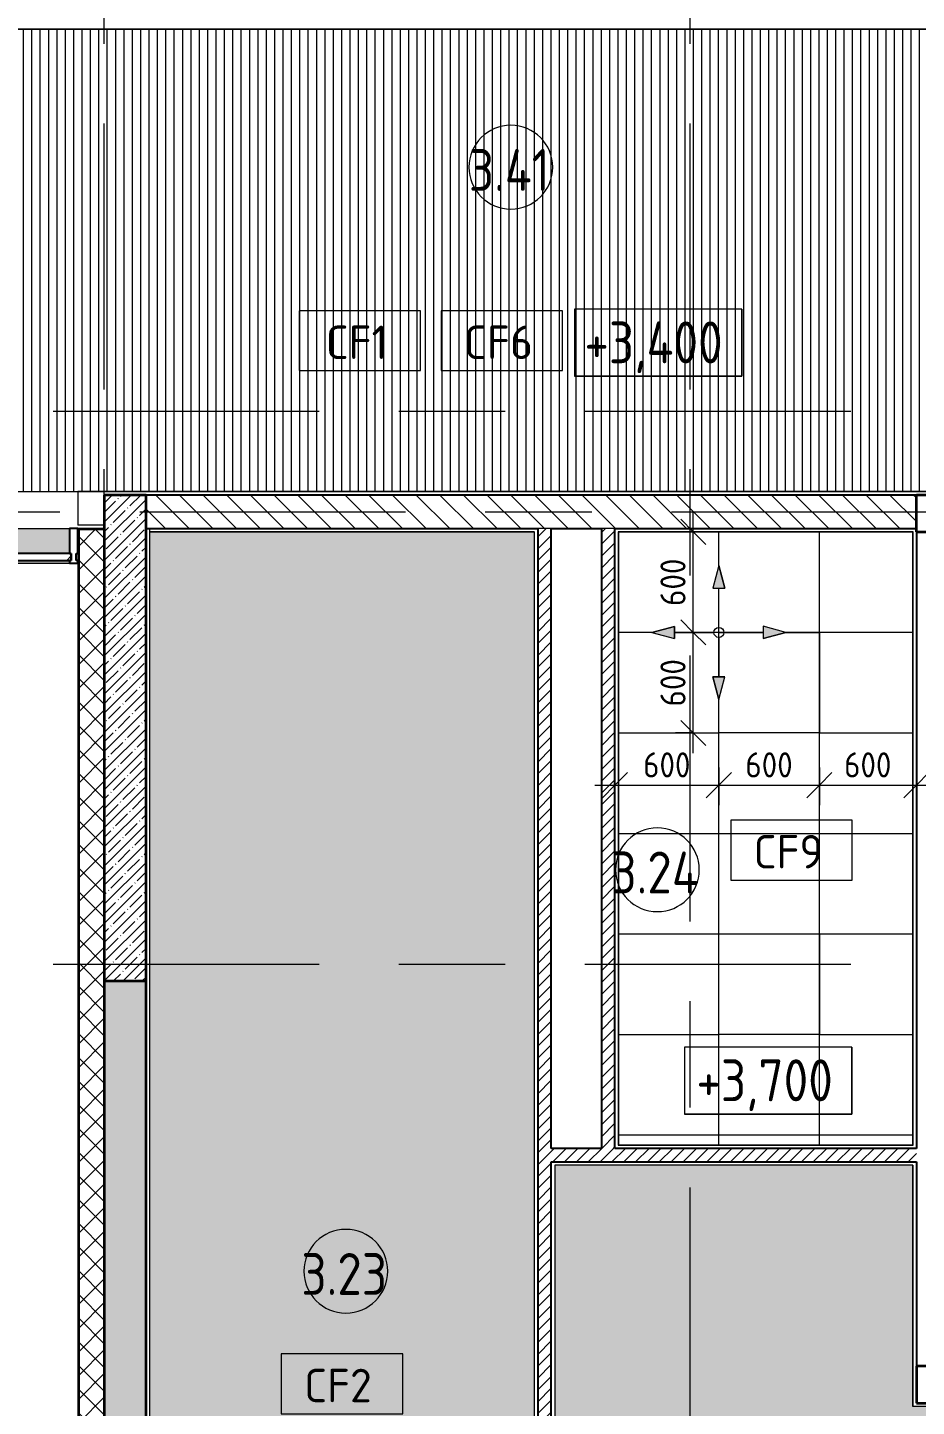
# Model space of a CAD drawing. Header units: millimetres. Extents: x 81469 to 281789, y -8553 to 29000.
# Drawn here: x 88903 to 94210, y 5160 to 13390 of the extents above; entities that cross this region are included whole.
import ezdxf

# ---------------------------------------------------------------- set-up
doc = ezdxf.new("R2010")
doc.units = ezdxf.units.MM
doc.linetypes.add('Осевая', pattern=[3175, 635, -476.25, 1587.5, -476.25])
for name, color, linetype, lineweight in [('A-ANNO-DIMS', 7, 'Continuous', 9), ('A-ANNO-DIMS-100', 7, 'Continuous', 9), ('A-AREA-IDEN', 7, 'Continuous', 9), ('A-CLNG', 7, 'Continuous', 9), ('A-CLNG-IDEN', 7, 'Continuous', 9), ('A-CLNG-PATT', 7, 'Continuous', 9), ('A-DETL-GENF', 7, 'Continuous', 9), ('A-GLAZ-CURT', 7, 'Continuous', 9), ('A-GLAZ-CURT-1', 7, 'Continuous', 25), ('A-GLAZ-CWMG', 7, 'Continuous', 9), ('A-GLAZ-CWMG-1', 7, 'Continuous', 25), ('A-WALL', 7, 'Continuous', 9), ('G-ANNO-DIMS', 7, 'Continuous', 9), ('I-WALL', 7, 'Continuous', 9), ('Оси-2', 7, 'Осевая', 9)]:
    doc.layers.add(name, color=color, linetype=linetype, lineweight=lineweight)
for name, color, linetype, lineweight, true_color in [('A-WALL-2', 7, 'Continuous', 25, 0x3c3c3c), ('A-WALL-3', 7, 'Continuous', 35, 0x3c3c3c), ('A-WALL-FNSH-1', 7, 'Continuous', 9, 0x3c3c3c), ('A-WALL-FNSH-2', 7, 'Continuous', 13, 0x3c3c3c)]:
    doc.layers.add(name, color=color, linetype=linetype, lineweight=lineweight, true_color=true_color)
doc.styles.add('GOST Common', font='GOST_Common.ttf', dxfattribs={"width": 0.9, "height": 250})
doc.styles.add('GOST Common_1', font='GOST_Common.ttf', dxfattribs={"height": 200})
doc.styles.add('ISOCPEUR_2', font='isocpeur.ttf', dxfattribs={"width": 0.9, "height": 150})
doc.dimstyles.new('ISO-1_5_окр_100', dxfattribs={"dimscale": 304.8, "dimtxt": 149.397176, "dimasz": 0.492126, "dimexe": 0.393701, "dimexo": 0, "dimgap": 0, "dimtad": 1, "dimdec": 0, "dimrnd": 100, "dimzin": 0, "dimdsep": 46, "dimtxsty": 'ISOCPEUR_2', "dimblk1": 'OBLIQUE', "dimblk2": 'OBLIQUE', "dimsah": 1, "dimcen": 0.09, "dimdle": 0.393701, "dimazin": 0, "dimtfac": 1, "dimtdec": 4, "dimtix": 1, "dimtmove": 0, "dimatfit": 3, "dimfxl": 1, "dimtvp": 1, "dimtolj": 1, "dimtzin": 0, "dimarcsym": 2})
pattern_1 = [(45, (0, 0), (-35.35534, 35.35534), [])]
pattern_2 = [(45, (0, 0), (-57.024626, 57.024626), []), (45, (57.025, 0), (-57.024626, 57.024626), [100.806, -20.161, 3.353, -16.808])]

# ---------------------------------------------------------------- blocks, each defined once
blk = doc.blocks.new('Системная панель - Стекло - 40мм-33184355-План потолков с обозначением видов отделки и геометрии 3 этажа в осях 23-33')
at = {"layer": 'A-GLAZ-CURT'}
h = blk.add_hatch(dxfattribs=at)
h.set_pattern_fill('FP_15', color=256, style=0, pattern_type=2)
h.set_pattern_definition([(45, (-88344.25, -10110), (-282.8427, 282.8427), [200, -600]), (45, (-88544.25, -10210), (-282.8427, 282.8427), [600, -200]), (45, (-88144.25, -10310), (-282.8427, 282.8427), [200, -600])])
h.paths.add_polyline_path([(919.2, 0), (919.2, 40), (-919.2, 40), (-919.2, 0), (559.3, 0)])
at = {"layer": 'A-GLAZ-CURT-1'}
for p, q in [((919.2, 40), (-919.2, 40)), ((-919.2, 40), (-919.2, 0)), ((-919.2, 0), (919.2, 0)), ((919.2, 0), (919.2, 40))]:
    blk.add_line(p, q, dxfattribs=at)
blk = doc.blocks.new('Прямоугольный импост - Импост структурный с накладкой - 190мм-33184357-План потолков с обозначением видов отделки и геометрии 3 этажа в осях 23-33')
at = {"layer": 'A-GLAZ-CWMG-1'}
for p, q in [((-50, 0), (-50, 17)), ((-50, 17), (0, 17)), ((-40, 0), (-50, 0)), ((-40, -40), (-40, 0)), ((0, 0), (-10, 0)), ((-10, 0), (-10, -40)), ((0, 17), (0, 0)), ((-50, -190), (-50, -40)), ((-50, -40), (-40, -40)), ((-10, -40), (0, -40)), ((0, -40), (0, -190)), ((0, -190), (-50, -190))]:
    blk.add_line(p, q, dxfattribs=at)
blk = doc.blocks.new('Прямоугольный импост - Импост структурный с накладкой - 190мм-23186052-План потолков с обозначением видов отделки и геометрии 3 этажа в осях 23-33')
at = {"layer": 'A-GLAZ-CWMG'}
for points in [[(88803.6, 10250), (89153.5, 10250), (89153.5, 10400), (88000, 10400), (88000, 10250)], [(88803.6, 10193), (89153.5, 10193), (89153.5, 10210), (88000, 10210), (88000, 10193)]]:
    blk.add_hatch(color=256, dxfattribs=at).paths.add_polyline_path(points)
for p, q in [((88000, 10400), (89153.5, 10400)), ((88000, 10193), (89153.5, 10193))]:
    blk.add_line(p, q, dxfattribs=at)
blk = doc.blocks.new('Начало раскладки_красным - Начало раскладки_красным-26102174-План потолков с обозначением видов отделки и геометрии 3 этажа в осях 23-33')
at = {"layer": 'A-DETL-GENF'}
for points in [[(-36.2, 264.8), (36.2, 264.8), (0, 400)], [(-264.8, -36.2), (-264.8, 36.2), (-400, 0)], [(264.8, -36.2), (400, 0), (264.8, 36.2)], [(0, -400), (36.2, -264.8), (-36.2, -264.8)]]:
    blk.add_hatch(color=256, dxfattribs=at).paths.add_polyline_path(points)
for p, q in [((0, 400), (-36.2, 264.8)), ((0, 400), (-36.2, 264.8)), ((36.2, 264.8), (0, 400)), ((0, 400), (36.2, 264.8)), ((-36.2, 264.8), (36.2, 264.8)), ((-36.2, 264.8), (36.2, 264.8)), ((0, 30), (0, 264.8)), ((-264.8, 36.2), (-400, 0)), ((-400, 0), (-264.8, 36.2)), ((-400, 0), (-264.8, -36.2)), ((-400, 0), (-264.8, -36.2)), ((-264.8, -36.2), (-264.8, 36.2)), ((-264.8, 36.2), (-264.8, -36.2)), ((-30, 0), (-264.8, 0)), ((30, 0), (264.8, 0)), ((400, 0), (264.8, 36.2)), ((264.8, 36.2), (264.8, -36.2)), ((400, 0), (264.8, 36.2)), ((264.8, 36.2), (264.8, -36.2)), ((400, 0), (264.8, -36.2)), ((0, -30), (0, -264.8)), ((264.8, -36.2), (400, 0)), ((36.2, -264.8), (-36.2, -264.8)), ((-36.2, -264.8), (0, -400)), ((0, -400), (-36.2, -264.8)), ((-36.2, -264.8), (36.2, -264.8)), ((0, -400), (36.2, -264.8)), ((0, -400), (36.2, -264.8))]:
    blk.add_line(p, q, dxfattribs=at)
blk.add_circle((0, 0), 30, dxfattribs=at)
blk = doc.blocks.new('Марка_Помещения - Номер-25198446-План потолков с обозначением видов отделки и геометрии 3 этажа в осях 23-33')
at = {"layer": 'A-AREA-IDEN'}
for start, end in [(360, 180), (180, 360)]:
    blk.add_arc((0, 0), 2.5, start, end, dxfattribs=at)
blk = doc.blocks.new('М_потолков - Марка_ Имя типа-25382930-План потолков с обозначением видов отделки и геометрии 3 этажа в осях 23-33')
at = {"layer": 'A-CLNG-IDEN'}
for p, q in [((3.625, 1.984375), (-3.625, 1.984375)), ((-3.625, 1.984375), (-3.625, -1.59375)), ((3.625, -1.59375), (3.625, 1.984375)), ((-3.625, -1.59375), (3.625, -1.59375))]:
    blk.add_line(p, q, dxfattribs=at)
blk = doc.blocks.new('Высотные отметки - 10х4_h_-17668695-План потолков с обозначением видов отделки и геометрии 3 этажа в осях 23-33')
at = {"layer": 'G-ANNO-DIMS'}
for p, q in [((-5, 4), (-5, 0)), ((5, 4), (-5, 4)), ((5, 4), (-5, 4)), ((-5, 4), (-5, 0)), ((5, 4), (5, 0)), ((5, 0), (5, 4)), ((5, 0), (-5, 0)), ((-5, 0), (5, 0))]:
    blk.add_line(p, q, dxfattribs=at)
blk = doc.blocks.new('DIMBLOCK63-План потолков с обозначением видов отделки и геометрии 3 этажа в осях 23-33')
at = {"layer": 'A-ANNO-DIMS-100', "lineweight": 20}
for p, q in [((92877.5, 9780), (92802.5, 9855)), ((92877.5, 9780), (92952.5, 9705)), ((92877.5, 9180), (92802.5, 9255)), ((92877.5, 9180), (92952.5, 9105))]:
    blk.add_line(p, q, dxfattribs=at)
at = {"layer": 'A-ANNO-DIMS-100'}
for p, q in [((92771.4, 9780), (92997.5, 9780)), ((92877.5, 9780), (92771.4, 9780)), ((92877.5, 9060), (92877.5, 9780)), ((92771.4, 9180), (92997.5, 9180)), ((92877.5, 9180), (92771.4, 9180))]:
    blk.add_line(p, q, dxfattribs=at)
at = {"layer": 'A-ANNO-DIMS-100', "color": 0, "insert": (92681.5, 9337.8), "char_height": 150, "width": 341.315, "attachment_point": 1, "rotation": 90, "line_spacing_factor": 1.149209, "style": 'ISOCPEUR_2'}
blk.add_mtext('600', dxfattribs=at)
blk = doc.blocks.new('_Oblique')
at = {"color": 0, "linetype": 'ByBlock', "lineweight": -2}
blk.add_line((-0.5, -0.5), (0.5, 0.5), dxfattribs=at)
blk = doc.blocks.new('DIMBLOCK64-План потолков с обозначением видов отделки и геометрии 3 этажа в осях 23-33')
at = {"layer": 'A-ANNO-DIMS-100', "lineweight": 20}
for p, q in [((92877.5, 10380), (92802.5, 10455)), ((92877.5, 10380), (92952.5, 10305)), ((92877.5, 9780), (92802.5, 9855)), ((92877.5, 9780), (92952.5, 9705))]:
    blk.add_line(p, q, dxfattribs=at)
at = {"layer": 'A-ANNO-DIMS-100'}
for p, q in [((92877.5, 9780), (92877.5, 10500)), ((92771.4, 10380), (92997.5, 10380)), ((92877.5, 10380), (92771.4, 10380)), ((92771.4, 9780), (92997.5, 9780)), ((92877.5, 9780), (92771.4, 9780))]:
    blk.add_line(p, q, dxfattribs=at)
at = {"layer": 'A-ANNO-DIMS-100', "color": 0, "insert": (92681.5, 9937.8), "char_height": 150, "width": 341.315, "attachment_point": 1, "rotation": 90, "line_spacing_factor": 1.149209, "style": 'ISOCPEUR_2'}
blk.add_mtext('600', dxfattribs=at)
blk = doc.blocks.new('DIMBLOCK65-План потолков с обозначением видов отделки и геометрии 3 этажа в осях 23-33')
at = {"layer": 'A-ANNO-DIMS-100'}
for p, q in [((92410, 8974.2), (92410, 8748.2)), ((92410, 8868.2), (92410, 8974.2)), ((93030.5, 8974.2), (93030.5, 8748.2)), ((93030.5, 8868.2), (93030.5, 8974.2)), ((92290, 8868.2), (93030.5, 8868.2))]:
    blk.add_line(p, q, dxfattribs=at)
at = {"layer": 'A-ANNO-DIMS-100', "lineweight": 20}
for p, q in [((92410, 8868.2), (92485, 8943.2)), ((93030.5, 8868.2), (93105.5, 8943.2)), ((92410, 8868.2), (92335, 8793.2)), ((93030.5, 8868.2), (92955.5, 8793.2))]:
    blk.add_line(p, q, dxfattribs=at)
at = {"layer": 'A-ANNO-DIMS-100', "color": 0, "insert": (92578, 9064.1), "char_height": 150, "width": 341.315, "attachment_point": 1, "line_spacing_factor": 1.149209, "style": 'ISOCPEUR_2'}
blk.add_mtext('600', dxfattribs=at)
blk = doc.blocks.new('DIMBLOCK66-План потолков с обозначением видов отделки и геометрии 3 этажа в осях 23-33')
at = {"layer": 'A-ANNO-DIMS-100'}
for p, q in [((93030.5, 8974.2), (93030.5, 8748.2)), ((93030.5, 8868.2), (93030.5, 8974.2)), ((93630.5, 8974.2), (93630.5, 8748.2)), ((93630.5, 8868.2), (93630.5, 8974.2)), ((93030.5, 8868.2), (93630.5, 8868.2))]:
    blk.add_line(p, q, dxfattribs=at)
at = {"layer": 'A-ANNO-DIMS-100', "lineweight": 20}
for p, q in [((93030.5, 8868.2), (93105.5, 8943.2)), ((93630.5, 8868.2), (93705.5, 8943.2)), ((93030.5, 8868.2), (92955.5, 8793.2)), ((93630.5, 8868.2), (93555.5, 8793.2))]:
    blk.add_line(p, q, dxfattribs=at)
at = {"layer": 'A-ANNO-DIMS-100', "color": 0, "insert": (93188.3, 9064.1), "char_height": 150, "width": 341.315, "attachment_point": 1, "line_spacing_factor": 1.149209, "style": 'ISOCPEUR_2'}
blk.add_mtext('600', dxfattribs=at)
blk = doc.blocks.new('DIMBLOCK67-План потолков с обозначением видов отделки и геометрии 3 этажа в осях 23-33')
at = {"layer": 'A-ANNO-DIMS-100'}
for p, q in [((93630.5, 8974.2), (93630.5, 8748.2)), ((93630.5, 8868.2), (93630.5, 8974.2)), ((94210, 8974.2), (94210, 8748.2)), ((94210, 8868.2), (94210, 8974.2)), ((93630.5, 8868.2), (94330, 8868.2))]:
    blk.add_line(p, q, dxfattribs=at)
at = {"layer": 'A-ANNO-DIMS-100', "lineweight": 20}
for p, q in [((93630.5, 8868.2), (93705.5, 8943.2)), ((94210, 8868.2), (94285, 8943.2)), ((93630.5, 8868.2), (93555.5, 8793.2)), ((94210, 8868.2), (94135, 8793.2))]:
    blk.add_line(p, q, dxfattribs=at)
at = {"layer": 'A-ANNO-DIMS-100', "color": 0, "insert": (93778, 9064.1), "char_height": 150, "width": 341.315, "attachment_point": 1, "line_spacing_factor": 1.149209, "style": 'ISOCPEUR_2'}
blk.add_mtext('600', dxfattribs=at)

msp = doc.modelspace()

# ---------------------------------------------------------------- hatches: boundary and pattern name
at = {"layer": 'A-CLNG-PATT'}
h = msp.add_hatch(dxfattribs=at)
h.set_pattern_fill('FP_28', color=256, style=0, pattern_type=2)
h.set_pattern_definition([(270, (97278.964, 18939.26), (50, 3e-15), [])])
h.paths.add_polyline_path([(97398, 10621), (97398, 11341), (98085.3, 11341), (98212.2, 11375.1), (98212.3, 11341), (98479, 11341), (98479, 11603.8), (98440.6, 11603.7), (98476.8, 11739), (98479, 11730.7), (98479, 13379), (84991, 13379), (84991, 10621), (95978.5, 10621)])
msp.add_hatch(color=256, dxfattribs=at).paths.add_polyline_path([(91929, 170), (91930, 170), (91930, 10380), (89630, 10379), (89631, 170), (90238.5, 170)])
h = msp.add_hatch(color=256, dxfattribs=at)
h.paths.add_polyline_path([(107110, 171), (107110, 10380), (101630, 10380), (101630, 171), (101718.5, 171)])
h.paths.add_polyline_path([(101570, 171), (101570, 5160), (94190, 5160), (94189, 6600), (92050, 6600), (92050, 171), (95978.5, 171)])
h = msp.add_hatch(dxfattribs=at)
h.set_pattern_fill('FP_22', color=256, style=0, pattern_type=2)
h.set_pattern_definition([(90, (93030.5, 8580), (-600, 4e-14), []), (180, (93030.5, 8580), (-7e-14, -600), [])])
h.paths.add_polyline_path([(94189, 6721), (94189, 10379), (92431, 10379), (92431, 6721), (93108.5, 6721)])
h.paths.add_polyline_path([(93108.5, 7380), (93030.5, 7380), (93030.5, 7980), (93630.5, 7980), (93630.5, 7380)])
h.paths.add_polyline_path([(93630.5, 9180), (93030.5, 9180), (93030.5, 9380.9), (92994.4, 9515.2), (93030.5, 9515.3), (93030.5, 9780), (93295.3, 9780), (93295.2, 9816.4), (93430.5, 9780), (93630.5, 9780), (93630.5, 9295.3)])
h.paths.add_polyline_path([(92765.8, 9743.6), (92630.5, 9779.8), (92765.7, 9816.1)])
h.paths.add_polyline_path([(92994.1, 10044.7), (93030.3, 10180), (93066.6, 10044.8)])
at = {"layer": 'A-WALL'}
h = msp.add_hatch(dxfattribs=at)
h.set_pattern_fill('FP_2', color=256, style=0, pattern_type=2)
h.set_pattern_definition([(45, (0, 0), (-70.71068, 70.71068), []), (135, (0, 0), (-70.71068, -70.71068), [])])
h.paths.add_polyline_path([(89210, -100), (89360, -100), (89360, 10392), (89210, 10392), (89210, 1076.3)])
at = {"layer": 'I-WALL'}
h = msp.add_hatch(dxfattribs=at)
h.set_pattern_fill('FP_1', color=256, style=0, pattern_type=2)
h.set_pattern_definition(pattern_2)
h.paths.add_polyline_path([(89360, 7700), (89610, 7700), (89610, 10600), (89360, 10600), (89360, 9295.3)])
h = msp.add_hatch(dxfattribs=at)
h.set_pattern_fill('FP_3', color=256, style=0, pattern_type=2)
h.set_pattern_definition([(135, (0, 0), (-70.71068, -70.71068), [])])
h.paths.add_polyline_path([(101718.5, 10400), (107130, 10400), (107130, 10600), (101610, 10600), (101610, 10400)])
h.paths.add_polyline_path([(90238.5, 10400), (94210, 10400), (94210, 10600), (89610, 10600), (89610, 10400)])
h = msp.add_hatch(dxfattribs=at)
h.set_pattern_fill('FP_4', color=256, style=0, pattern_type=2)
h.set_pattern_definition(pattern_1)
h.paths.add_polyline_path([(92030, 150), (92030, 10400), (91950, 10400), (91950, 150)])
h = msp.add_hatch(dxfattribs=at)
h.set_pattern_fill('FP_4', color=256, style=0, pattern_type=2)
h.set_pattern_definition(pattern_1)
h.paths.add_polyline_path([(92330, 6700), (92410, 6700), (92410, 10400), (92330, 10400), (92330, 9295.3)])
h = msp.add_hatch(dxfattribs=at)
h.set_pattern_fill('FP_1', color=256, style=0, pattern_type=2)
h.set_pattern_definition(pattern_2)
h.paths.add_polyline_path([(89360, 100), (89610, 100), (89610, 7700), (89360, 7700), (89360, 1076.3)])
h = msp.add_hatch(dxfattribs=at)
h.set_pattern_fill('FP_4', color=256, style=0, pattern_type=2)
h.set_pattern_definition(pattern_1)
h.paths.add_polyline_path([(92030, 6620), (94210, 6620), (94210, 6700), (92030, 6700)])

# ---------------------------------------------------------------- linework, layer by layer
at = {"layer": 'A-CLNG'}
for p, q in [((98479, 13379), (84991, 13379)), ((84991, 10621), (97398, 10621)), ((93030.5, 9515.2), (93030.5, 9780)), ((93030.5, 9780), (93295.3, 9780)), ((93429.6, 9780), (93630.5, 9780)), ((93630.5, 9780), (93630.5, 9180)), ((93030.5, 9180), (93030.5, 9380.9)), ((93630.5, 9180), (93030.5, 9180)), ((93030.5, 7380), (93030.5, 7980)), ((93030.5, 7980), (93630.5, 7980)), ((93630.5, 7980), (93630.5, 7380)), ((93630.5, 7380), (93030.5, 7380))]:
    msp.add_line(p, q, dxfattribs=at)
at = {"layer": 'A-WALL'}
for p, q in [((89210, 10392), (89210, -250)), ((89360, 10392), (89210, 10392)), ((92030, 10400), (91950, 10400)), ((92410, 10400), (92330, 10400))]:
    msp.add_line(p, q, dxfattribs=at)
at = {"layer": 'A-WALL-2'}
for p, q in [((94210, 10600), (89610, 10600)), ((89610, 10400), (91950, 10400)), ((91950, 10400), (91950, 150)), ((92030, 6700), (92030, 10400)), ((92030, 10400), (92330, 10400)), ((92330, 10400), (92330, 6700)), ((92410, 6700), (92410, 10400)), ((92410, 10400), (94210, 10400)), ((94210, 10380), (94210, 6700)), ((92330, 6700), (92030, 6700)), ((94210, 6700), (92410, 6700)), ((92030, 6620), (94210, 6620)), ((92030, 150), (92030, 6620)), ((94210, 6620), (94210, 5400))]:
    msp.add_line(p, q, dxfattribs=at)
at = {"layer": 'A-WALL-3'}
for p, q in [((89610, 10600), (89360, 10600)), ((89360, 10600), (89360, 10400)), ((89610, 150), (89610, 10600)), ((101610, 10600), (94210, 10600)), ((94210, 10380), (94210, 10600)), ((89360, 10400), (89360, -100)), ((94210, 10380), (101610, 10380)), ((89360, 7700), (89610, 7700)), ((94210, 5400), (94210, 5180)), ((101610, 5400), (94210, 5400)), ((94210, 5180), (101610, 5180))]:
    msp.add_line(p, q, dxfattribs=at)
at = {"layer": 'A-WALL-FNSH-1'}
for p, q in [((89360, 10400), (89202, 10400)), ((89202, 10400), (89202, -258))]:
    msp.add_line(p, q, dxfattribs=at)
at = {"layer": 'A-WALL-FNSH-2'}
for p, q in [((89207, 10395), (89207, -253)), ((89360, 10395), (89207, 10395))]:
    msp.add_line(p, q, dxfattribs=at)
at = {"layer": 'I-WALL'}
for p, q in [((98500, 13380), (84990, 13380)), ((89203.5, 10621), (89203.5, 10420)), ((97399, 10620), (89203.5, 10620)), ((89360, 10600), (89360, 10620)), ((89360, 10420), (89203.5, 10420)), ((89630, 10400), (89630, 10380)), ((91930, 10380), (89630, 10380)), ((89630, 10379), (89630, 170)), ((91929, 10379), (89631, 10379)), ((89631, 10379), (89631, 171)), ((91929, 171), (91929, 10379)), ((91930, 150), (91930, 10379)), ((92430, 10380), (92430, 6720)), ((94190, 10380), (92430, 10380)), ((94189, 10379), (92431, 10379)), ((92431, 10379), (92431, 6721)), ((94189, 6721), (94189, 10379)), ((94190, 6720), (94190, 10380)), ((92430, 6720), (94190, 6720)), ((92431, 6721), (94189, 6721)), ((94189, 6600), (92050, 6600)), ((92050, 6600), (92050, 150)), ((94189, 5160), (94189, 6600)), ((94190, 5160), (94190, 6600)), ((101630, 5160), (94189, 5160))]:
    msp.add_line(p, q, dxfattribs=at)
at = {"layer": 'Оси-2'}
for p, q in [((89360, 593.7), (89360, 19415.1)), ((92860, 593.7), (92860, 19415.1)), ((84769.4, 11100), (122580, 11100)), ((85286, 10500), (122580, 10500)), ((84769.4, 7800), (122580, 7800))]:
    msp.add_line(p, q, dxfattribs=at)

# ---------------------------------------------------------------- block references
at = {"layer": 'A-AREA-IDEN', "xscale": 99.99999999999993, "yscale": 99.99999999999993, "zscale": 99.99999999999993}
for p in [(91788.4, 12556.6), (92663.2, 8363.2), (90803.3, 5967)]:
    msp.add_blockref('Марка_Помещения - Номер-25198446-План потолков с обозначением видов отделки и геометрии 3 этажа в осях 23-33', p, dxfattribs=at)
at = {"layer": 'A-CLNG-IDEN', "xscale": 99.99999999999993, "yscale": 99.99999999999993, "zscale": 99.99999999999993}
for p in [(90886, 11501.8), (91735, 11501.8), (93463.8, 8461.2), (90780, 5275)]:
    msp.add_blockref('М_потолков - Марка_ Имя типа-25382930-План потолков с обозначением видов отделки и геометрии 3 этажа в осях 23-33', p, dxfattribs=at)
at = {"layer": 'A-DETL-GENF', "rotation": 0.03359668727813597}
msp.add_blockref('Начало раскладки_красным - Начало раскладки_красным-26102174-План потолков с обозначением видов отделки и геометрии 3 этажа в осях 23-33', (93030.5, 9780), dxfattribs=at)
at = {"layer": 'A-GLAZ-CURT'}
msp.add_blockref('Системная панель - Стекло - 40мм-33184355-План потолков с обозначением видов отделки и геометрии 3 этажа в осях 23-33', (88244.3, 10210), dxfattribs=at)
at = {"layer": 'A-GLAZ-CWMG'}
msp.add_blockref('Прямоугольный импост - Импост структурный с накладкой - 190мм-23186052-План потолков с обозначением видов отделки и геометрии 3 этажа в осях 23-33', (0, 0), dxfattribs=at)
at = {"layer": 'A-GLAZ-CWMG', "extrusion": (0, 0, -1), "rotation": 180}
msp.add_blockref('Прямоугольный импост - Импост структурный с накладкой - 190мм-33184357-План потолков с обозначением видов отделки и геометрии 3 этажа в осях 23-33', (-89203.5, 10210), dxfattribs=at)
at = {"layer": 'G-ANNO-DIMS', "xscale": 99.99999999999993, "yscale": 99.99999999999993, "zscale": 99.99999999999993}
for p in [(92667.8, 11309.1), (93325, 6904.8)]:
    msp.add_blockref('Высотные отметки - 10х4_h_-17668695-План потолков с обозначением видов отделки и геометрии 3 этажа в осях 23-33', p, dxfattribs=at)

# ---------------------------------------------------------------- texts
at = {"layer": 'A-AREA-IDEN', "char_height": 250, "attachment_point": 1, "style": 'GOST Common'}
for s, insert, width in [('3.41', (91537.5, 12665.2), 627.721), ('3.24', (92388.5, 8471.8), 685.443), ('3.23', (90537.6, 6075.5), 663.797)]:
    msp.add_mtext(s, dxfattribs=dict(at, insert=insert, width=width))
at = {"layer": 'A-CLNG-IDEN', "char_height": 200, "attachment_point": 1, "style": 'GOST Common_1'}
for s, insert, width in [('CF1', (90683.1, 11611.5), 472.996), ('CF6', (91509.2, 11611.5), 529.114), ('CF9', (93238, 8570.9), 529.114), ('CF2', (90554.2, 5384.7), 529.114)]:
    msp.add_mtext(s, dxfattribs=dict(at, insert=insert, width=width))
at = {"layer": 'G-ANNO-DIMS', "char_height": 250, "attachment_point": 1, "line_spacing_factor": 1.022761, "style": 'GOST Common'}
for s, insert, width in [('+3,400', (92227.8, 11635.8), 1055.976), ('+3,700', (92896.3, 7231.5), 1028.823)]:
    msp.add_mtext(s, dxfattribs=dict(at, insert=insert, width=width))

# ---------------------------------------------------------------- dimensions: what is measured, and where the dimension line sits
at = {"layer": 'A-ANNO-DIMS'}
for base, p1, p2, picture, middle in [((92877.5, 10380), (92771.4, 9780), (92771.4, 10380), 'DIMBLOCK64-План потолков с обозначением видов отделки и геометрии 3 этажа в осях 23-33', (92802.5, 10080)), ((92877.5, 9780), (92771.4, 9180), (92771.4, 9780), 'DIMBLOCK63-План потолков с обозначением видов отделки и геометрии 3 этажа в осях 23-33', (92802.5, 9480))]:
    dim = msp.add_linear_dim(base=base, p1=p1, p2=p2, angle=90, dimstyle='ISO-1_5_окр_100', override={"dimpost": '<>', "dimfxl": 600}, dxfattribs=at)
    dim.commit()
    dim.dimension.update_dxf_attribs({"geometry": picture, "text_midpoint": middle})
for base, p1, p2, override, picture, middle in [((93030.5, 8868.1606989), (92410, 8974.2267161), (93030.5, 8974.2267161), {"dimpost": '<>', "dimfxl": 620.5}, 'DIMBLOCK65-План потолков с обозначением видов отделки и геометрии 3 этажа в осях 23-33', (92720.25, 8943.1606989)), ((93630.5, 8868.2), (93030.5, 8974.2), (93630.5, 8974.2), {"dimpost": '<>', "dimfxl": 600}, 'DIMBLOCK66-План потолков с обозначением видов отделки и геометрии 3 этажа в осях 23-33', (93330.5, 8943.2)), ((94210, 8868.1606989), (93630.5, 8974.2267161), (94210, 8974.2267161), {"dimpost": '<>', "dimfxl": 579.5}, 'DIMBLOCK67-План потолков с обозначением видов отделки и геометрии 3 этажа в осях 23-33', (93920.25, 8943.1606989))]:
    dim = msp.add_linear_dim(base=base, p1=p1, p2=p2, dimstyle='ISO-1_5_окр_100', override=override, dxfattribs=at)
    dim.commit()
    dim.dimension.update_dxf_attribs({"geometry": picture, "text_midpoint": middle})

doc.saveas('drawing.dxf')
